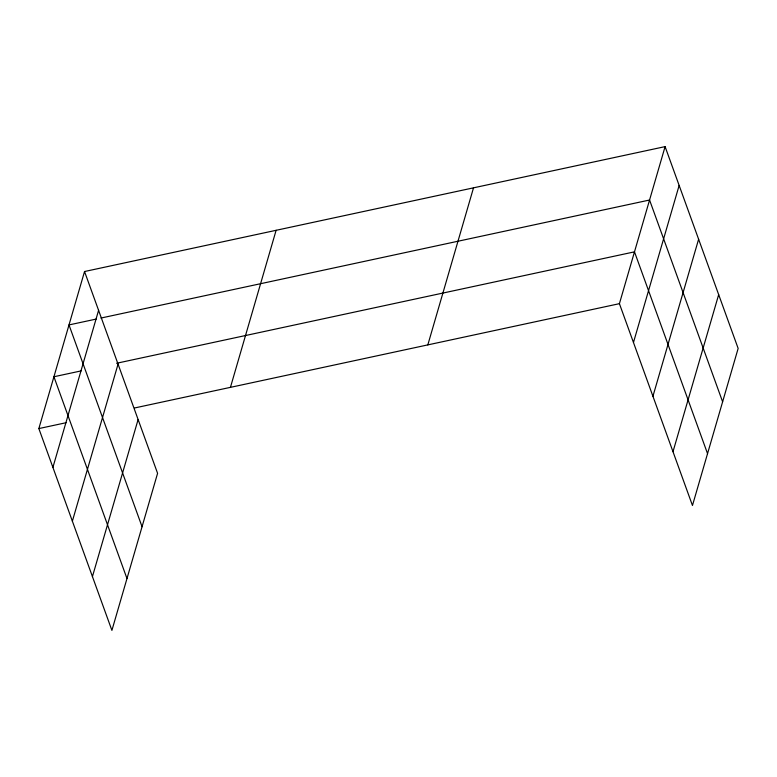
<?xml version="1.0" encoding="UTF-8"?>
<svg xmlns="http://www.w3.org/2000/svg" width="777" height="777" viewBox="0 0 777 777"><rect width="100%" height="100%" fill="white"/><g stroke="black" fill="none" stroke-linecap="round" stroke-linejoin="round"><path stroke-width="1.17" d="M84.538 271.523L157.585 473.329L111.907 630.38L38.85 428.574L84.538 271.523L665.093 146.62L738.15 348.426L692.462 505.477L619.415 303.671L665.093 146.62M52.904 467.395L98.582 310.344M72.368 521.182L118.055 364.131M92.434 576.592L138.112 419.541M230.439 387.354L276.117 230.303M427.826 344.891L473.514 187.84M633.469 342.482L679.147 185.431M652.933 396.27L698.62 239.219M672.999 451.69L718.676 294.638M96.202 319.075L68.998 324.922L142.055 526.728M100.932 318.055L649.562 200.019L722.62 401.826M81.129 370.901L53.924 376.748L126.981 578.554M116.608 363.267L634.488 251.845L707.546 453.651M38.85 428.574L66.055 422.727M134.644 407.964L619.415 303.671"/></g></svg>
